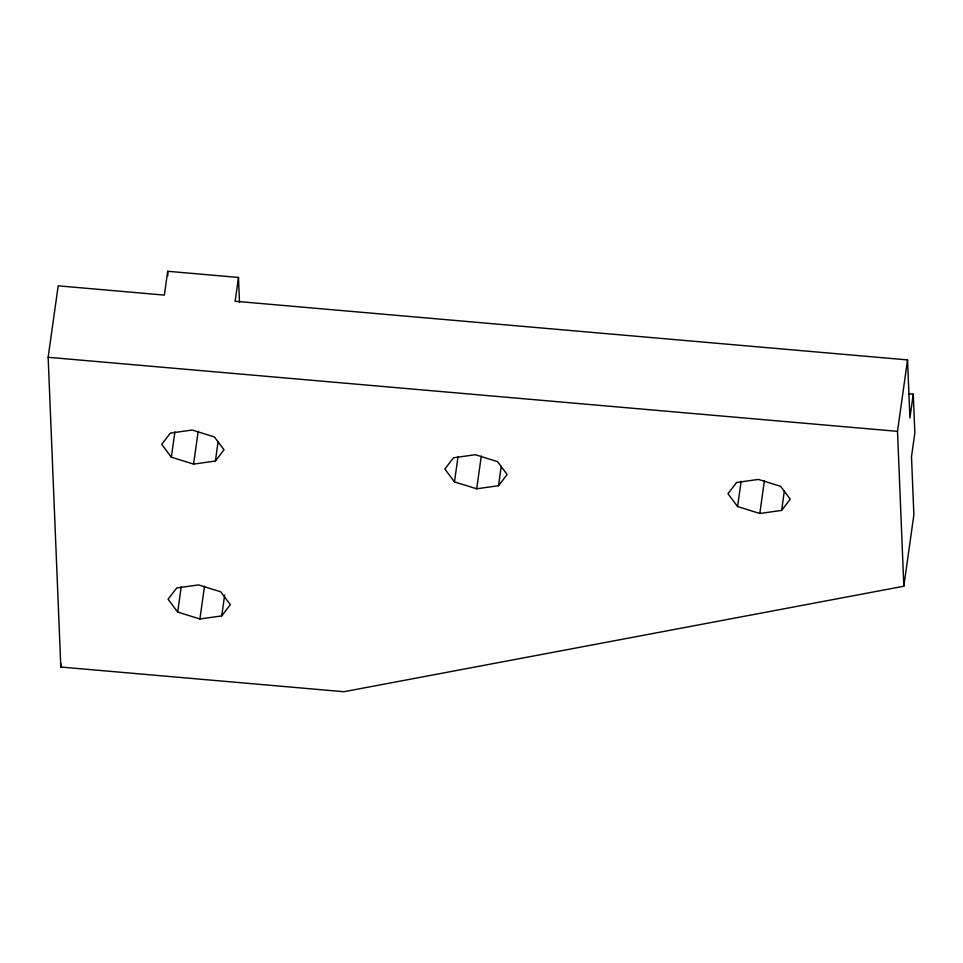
<?xml version="1.0" encoding="UTF-8"?>
<svg xmlns="http://www.w3.org/2000/svg" width="963" height="963" viewBox="0 0 963 963"><rect width="100%" height="100%" fill="white"/><g stroke="black" fill="none" stroke-linecap="round" stroke-linejoin="round"><path stroke-width="1.44" d="M908.795 393.783L913.261 394.168L914.85 432.893L911.504 456.703L913.875 514.784L903.836 586.226L343.935 691.723L60.813 667.034L48.15 357.285L58.189 285.83L164.36 295.099L167.706 271.277L238.487 277.452L239.51 302.49M60.813 667.034L61.235 664.049M171.342 457.196L161.736 444.352L170.367 433.097L192.179 430.028L214.4 436.937L224.018 449.781L215.387 461.036L193.575 464.106L171.342 457.196L174.905 431.881M193.575 464.106L198.173 431.352M177.686 612.071L168.068 599.227L176.698 587.972L198.51 584.902L220.744 591.812L230.35 604.656L221.719 615.911L199.907 618.98L177.686 612.071L181.237 586.756M238.487 277.452L235.141 301.263L907.543 359.909L909.915 417.99L913.261 394.168M215.387 461.036L218.107 441.68M199.907 618.98L204.505 586.226M221.719 615.911L224.656 595.062M454.464 481.885L444.846 469.041L453.477 457.786L475.301 454.717L497.522 461.626L507.14 474.47L498.509 485.725L476.685 488.795L454.464 481.885L458.027 456.582M476.685 488.795L481.295 456.041M498.509 485.725L501.229 466.369M737.586 506.574L727.968 493.73L736.599 482.487L758.411 479.418L780.644 486.327L790.25 499.159L781.631 510.414L759.807 513.484L737.586 506.574L741.137 481.271M759.807 513.484L764.405 480.742M781.631 510.414L784.339 491.07M903.836 586.226L897.504 431.352L907.543 359.909M48.15 357.285L897.504 431.352M167.706 271.277L167.887 275.695"/></g></svg>
